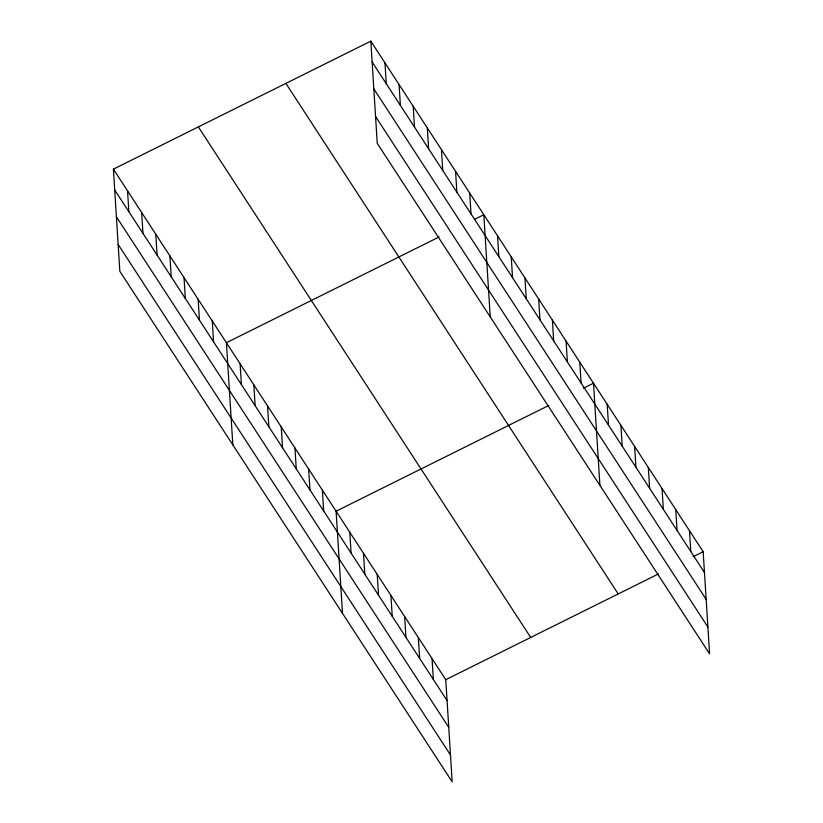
<?xml version="1.0" encoding="UTF-8"?>
<svg xmlns="http://www.w3.org/2000/svg" width="823" height="823" viewBox="0 0 823 823"><rect width="100%" height="100%" fill="white"/><g stroke="black" fill="none" stroke-linecap="round" stroke-linejoin="round"><path stroke-width="1.23" d="M113.409 169.137L445.757 679.685L452.177 781.85L119.839 271.292L113.409 169.137L370.823 41.15L703.161 551.708L709.591 653.863L377.243 143.315L370.823 41.15M439.112 236.962L226.407 342.718L232.837 444.883M474.871 219.185L483.811 214.741L490.241 316.906M548.787 405.451L336.082 511.206L342.512 613.372M583.435 388.219L593.486 383.22L599.916 485.385M445.757 679.685L658.451 573.929M693.1 556.708L703.161 551.708M372.13 61.992L704.478 572.551M373.817 88.833L706.165 599.381M375.555 116.475L707.903 627.033M285.869 83.38L618.217 593.939M198.353 126.896L530.701 637.455M114.716 189.979L447.064 700.527M116.413 216.809L448.751 727.367M118.152 244.462L450.49 755.01M689.458 530.64L690.764 551.482M675.745 509.581L677.062 530.424M662.031 488.523L663.348 509.365M648.329 467.464L649.635 488.306M634.615 446.405L635.932 467.248M620.912 425.337L622.219 446.189M607.199 404.278L608.506 425.121M579.783 362.161L581.089 383.004M566.07 341.103L567.386 361.945M552.367 320.044L553.673 340.887M538.654 298.975L539.96 319.818M524.94 277.917L526.257 298.759M511.237 256.858L512.544 277.701M497.524 235.8L498.841 256.642M469.686 193.035L471.003 213.887M455.561 171.338L456.878 192.181M441.447 149.642L442.753 170.484M427.322 127.946L428.629 148.788M413.197 106.249L414.504 127.092M399.073 84.543L400.379 105.385M432.044 658.626L433.361 679.469M384.948 62.846L386.254 83.689M418.331 637.568L419.648 658.41M404.628 616.509L405.934 637.352M390.915 595.44L392.232 616.283M377.212 574.382L378.518 595.224M363.499 553.323L364.805 574.166M349.785 532.265L351.102 553.107M322.369 490.148L323.686 510.99M308.666 469.079L309.973 489.922M294.953 448.021L296.259 468.863M281.24 426.962L282.556 447.805M267.537 405.904L268.843 426.746M253.823 384.845L255.14 405.688M240.11 363.776L241.427 384.619M212.283 321.021L213.589 341.864M198.158 299.325L199.464 320.168M184.033 277.629L185.34 298.471M169.908 255.922L171.215 276.765M155.784 234.226L157.09 255.068M141.659 212.529L142.965 233.372M127.534 190.833L128.841 211.676"/></g></svg>
